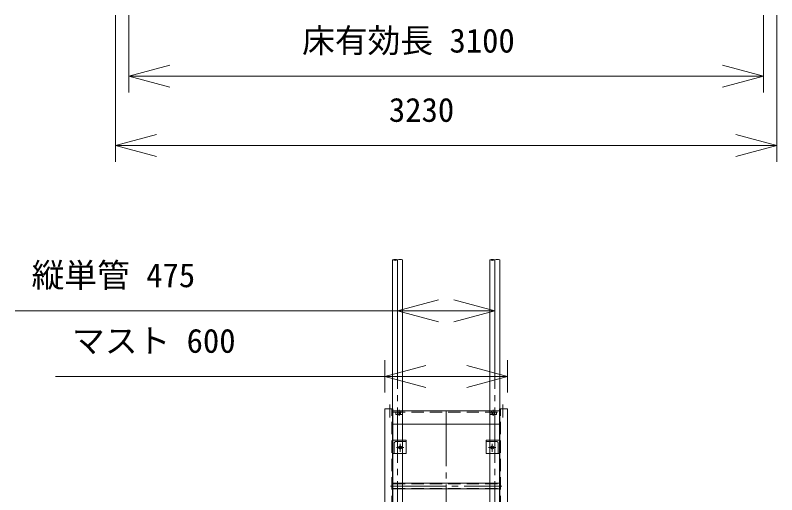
# Model space of a CAD drawing. Units: millimetres, scale not verified. Extents: x -7678 to 7678, y -9969 to 9969.
# Drawn here: x -6617 to -2897, y -715 to 1625 of the extents above; entities that cross this region are included whole.
import ezdxf
from ezdxf.enums import TextEntityAlignment as Align

# ---------------------------------------------------------------- set-up
doc = ezdxf.new("R2010")
doc.units = ezdxf.units.MM
doc.header["$LTSCALE"] = 30
doc.linetypes.add('CHAIN2', pattern=[12, 9, -1, 1, -1])
doc.linetypes.add('DASHED2', pattern=[3, 2, -1])
for name, color, linetype, lineweight in [('0-1_12 常用一点鎖線', 3, 'CHAIN2', 18), ('0-2_11 常用破線', 3, 'DASHED2', 18), ('0-4_10 常用実線', 3, 'Continuous', 18), ('0-5_32 補完一点鎖線', 6, 'CHAIN2', 18), ('0-6_30 補完実線', 6, 'Continuous', 18), ('0-D_05 寸法', 7, 'Continuous', 18)]:
    doc.layers.add(name, color=color, linetype=linetype, lineweight=lineweight)
doc.styles.add('ＭＳ ゴシック', font='')
doc.styles.get('ＭＳ ゴシック').set_extended_font_data('MS Gothic')

msp = doc.modelspace()

# ---------------------------------------------------------------- linework, layer by layer
at = {"layer": '0-1_12 常用一点鎖線'}
for p, q in [((-4787.73, -275.31), (-4787.73, -339.03)), ((-4235.73, -275.31), (-4235.73, -339.03)), ((-4741.73, -300.78), (-4741.73, -329.62)), ((-4511.73, -306.16), (-4511.73, -9869.16)), ((-4281.73, -300.78), (-4281.73, -329.62)), ((-4736.73, -466.63), (-4736.73, -505.49)), ((-4286.73, -466.63), (-4286.73, -505.49)), ((-4754.98, -484.66), (-4717.96, -484.66)), ((-4268.48, -484.66), (-4305.49, -484.66)), ((-4783.86, -673.16), (-4240.58, -673.16))]:
    msp.add_line(p, q, dxfattribs=at)
at = {"layer": '0-2_11 常用破線'}
for p, q in [((-4776.73, -1050.16), (-4776.73, -296.16)), ((-4246.73, -1050.16), (-4246.73, -296.16)), ((-4771.73, -312.16), (-4251.73, -312.16)), ((-4749.73, -306.16), (-4749.73, -312.16)), ((-4748.73, -312.16), (-4748.73, -324.16)), ((-4747.65, -312.16), (-4747.65, -324.16)), ((-4735.81, -312.16), (-4735.81, -324.16)), ((-4734.73, -312.16), (-4734.73, -324.16)), ((-4733.73, -306.16), (-4733.73, -312.16)), ((-4289.73, -306.16), (-4289.73, -312.16)), ((-4288.73, -312.16), (-4288.73, -324.16)), ((-4287.65, -312.16), (-4287.65, -324.16)), ((-4275.81, -312.16), (-4275.81, -324.16)), ((-4274.73, -312.16), (-4274.73, -324.16)), ((-4273.73, -306.16), (-4273.73, -312.16)), ((-4765.73, -510.66), (-4765.73, -464.16)), ((-4757.23, -455.66), (-4710.73, -455.66)), ((-4706.73, -451.66), (-4706.73, -449.66)), ((-4316.73, -451.66), (-4316.73, -449.66)), ((-4266.23, -455.66), (-4312.73, -455.66)), ((-4257.73, -510.66), (-4257.73, -464.16)), ((-4771.73, -514.66), (-4769.73, -514.66)), ((-4251.73, -514.66), (-4253.73, -514.66)), ((-4771.73, -661.86), (-4251.73, -661.86)), ((-4771.73, -684.46), (-4251.73, -684.46))]:
    msp.add_line(p, q, dxfattribs=at)
for points in [[(-4725.73, -312.16), (-4725.73, -324.16), (-4757.73, -324.16), (-4757.73, -312.16)], [(-4265.73, -312.16), (-4265.73, -324.16), (-4297.73, -324.16), (-4297.73, -312.16)]]:
    msp.add_lwpolyline(points, dxfattribs=at)
for centre, radius, start, end in [((-4757.23, -464.16), 8.5, 90, 180), ((-4710.73, -451.66), 4, 270, 0), ((-4312.73, -451.66), 4, 180, 270), ((-4266.23, -464.16), 8.5, 0, 90), ((-4769.73, -510.66), 4, 270, 0), ((-4253.73, -510.66), 4, 180, 270)]:
    msp.add_arc(centre, radius, start, end, dxfattribs=at)
at = {"layer": '0-4_10 常用実線'}
for p, q in [((-4811.73, -296.16), (-4771.73, -296.16)), ((-4811.73, -296.16), (-4811.73, -1050.16)), ((-4771.73, -1050.16), (-4771.73, -296.16)), ((-4251.73, -296.16), (-4211.73, -296.16)), ((-4251.73, -1050.16), (-4251.73, -296.16)), ((-4211.73, -296.16), (-4211.73, -1050.16)), ((-4771.73, -306.16), (-4251.73, -306.16)), ((-4251.73, -371.16), (-4771.73, -371.16)), ((-4251.73, -659.56), (-4771.73, -659.56)), ((-4251.73, -686.76), (-4771.73, -686.76))]:
    msp.add_line(p, q, dxfattribs=at)
for points in [[(-4771.73, -514.66), (-4706.73, -514.66), (-4706.73, -449.66), (-4771.73, -449.66)], [(-4251.73, -514.66), (-4316.73, -514.66), (-4316.73, -449.66), (-4251.73, -449.66)]]:
    msp.add_lwpolyline(points, dxfattribs=at)
for centre in [(-4736.73, -484.66), (-4286.73, -484.66)]:
    msp.add_circle(centre, 7.5, dxfattribs=at)
at = {"layer": '0-5_32 補完一点鎖線'}
for p, q in [((-4749.23, 430.84), (-4749.23, -9569.16)), ((-4274.23, 430.84), (-4274.23, -9569.16))]:
    msp.add_line(p, q, dxfattribs=at)
at = {"layer": '0-6_30 補完実線'}
for p, q in [((-4773.53, 430.84), (-4773.53, -9494.16)), ((-4724.93, 430.84), (-4724.93, -9494.16)), ((-4298.53, 430.84), (-4298.53, -9494.16)), ((-4249.93, 430.84), (-4249.93, -9494.16))]:
    msp.add_line(p, q, dxfattribs=at)
for centre, start, end in [((-4761.38, 402.56), 66.74604, 113.25396), ((-4761.38, 459.11), 246.74604, 293.25396), ((-4737.08, 402.56), 66.74604, 113.25396), ((-4286.38, 402.56), 66.74604, 113.25396), ((-4286.38, 459.11), 246.74604, 293.25396), ((-4262.08, 402.56), 66.74604, 113.25396)]:
    msp.add_arc(centre, 30.77, start, end, dxfattribs=at)
at = {"layer": '0-D_05 寸法'}
for p, q in [((-6126.73, 1625.12), (-6126.73, 909.58)), ((-6061.73, 1625.12), (-6061.73, 1247.73)), ((-2961.73, 1625.12), (-2961.73, 1247.73)), ((-2896.73, 1625.12), (-2896.73, 909.58)), ((-6061.73, 1327.73), (-5861.73, 1327.73)), ((-3161.73, 1327.73), (-5861.73, 1327.73)), ((-2961.73, 1327.73), (-3161.73, 1327.73)), ((-6126.73, 989.58), (-5926.73, 989.58)), ((-3096.73, 989.58), (-5926.73, 989.58)), ((-2896.73, 989.58), (-3096.73, 989.58)), ((-4749.23, 37.27), (-4749.23, 262.45)), ((-4274.23, 37.27), (-4274.23, 262.45)), ((-4949.23, 182.45), (-6617.23, 182.45)), ((-4749.23, 182.45), (-4949.23, 182.45)), ((-4274.23, 182.45), (-4749.23, 182.45)), ((-4749.23, 182.45), (-4549.23, 182.45)), ((-4474.23, 182.45), (-4674.23, 182.45)), ((-4549.23, 182.45), (-4349.23, 182.45)), ((-4274.23, 182.45), (-4474.23, 182.45)), ((-4811.73, -216.16), (-4811.73, -57.74)), ((-4211.73, -216.16), (-4211.73, -57.74)), ((-4811.73, -137.74), (-6419.73, -137.74)), ((-4811.73, -137.74), (-4611.73, -137.74)), ((-4411.73, -137.74), (-4611.73, -137.74)), ((-4211.73, -137.74), (-4411.73, -137.74))]:
    msp.add_line(p, q, dxfattribs=at)
for points in [[(-5861.73, 1274.14), (-6061.73, 1327.73), (-5861.73, 1381.32)], [(-3161.73, 1381.32), (-2961.73, 1327.73), (-3161.73, 1274.14)], [(-5926.73, 935.99), (-6126.73, 989.58), (-5926.73, 1043.16)], [(-3096.73, 1043.16), (-2896.73, 989.58), (-3096.73, 935.99)], [(-4549.23, 128.86), (-4749.23, 182.45), (-4549.23, 236.04)], [(-4474.23, 236.04), (-4274.23, 182.45), (-4474.23, 128.86)], [(-4611.73, -191.33), (-4811.73, -137.74), (-4611.73, -84.15)], [(-4411.73, -84.15), (-4211.73, -137.74), (-4411.73, -191.33)]]:
    msp.add_lwpolyline(points, dxfattribs=at)

# ---------------------------------------------------------------- texts
at = {"layer": '0-D_05 寸法', "style": 'ＭＳ ゴシック'}
for s, p in [('床有効長 3100', (-5215.73, 1407.73)), ('3230', (-4791.73, 1069.58)), ('縦単管 475', (-6537.23, 262.45)), ('マスト 600', (-6339.73, -57.74))]:
    msp.add_text(s, height=117.3, dxfattribs=at).set_placement(p, align=Align.BOTTOM_LEFT)

doc.saveas('drawing.dxf')
